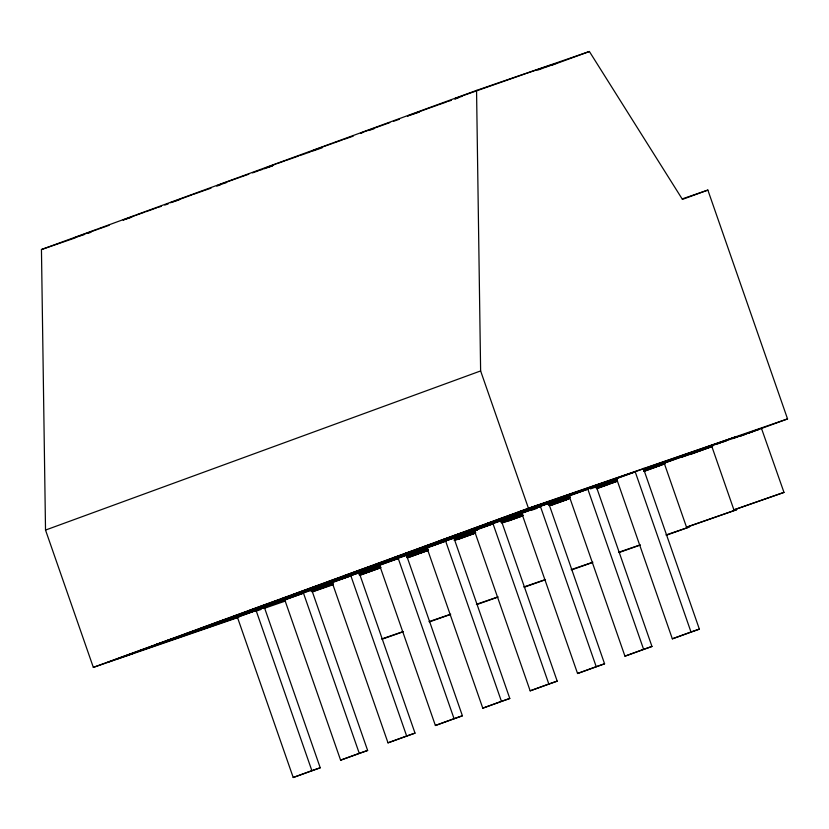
<?xml version="1.0" encoding="UTF-8"?>
<svg xmlns="http://www.w3.org/2000/svg" width="829" height="829" viewBox="0 0 829 829"><rect width="100%" height="100%" fill="white"/><g stroke="black" fill="none" stroke-linecap="round" stroke-linejoin="round"><path stroke-width="1.24" d="M686.526 527.203L736.598 509.721L686.526 527.203L664.216 463.131L712.764 446.126M761.499 428.427L783.985 492.395L733.914 509.866L711.603 445.795L761.675 428.313M733.914 509.866L783.985 492.395M76.413 237.001L75.708 237.343L84.371 234.524M265.27 168.018L276.016 163.997M77.429 236.617L97.418 229.436M221.633 183.862L217.882 185.344L219.685 184.784M313.362 150.329L323.403 146.671M360.75 133.003L389.817 122.599M459.608 96.817L454.831 98.682L457.546 97.832M551.378 65.18L555.129 63.698L553.326 64.258M238.783 617.242L93.335 667.376L45.522 530.073L41.45 249.539L476.551 90.402L589.388 51.502L682.153 198.939L707.862 190.079L787.55 418.914L760.835 428.686M551.71 65.284L589.388 51.502M682.34 199.416L707.862 190.079M45.522 530.073L480.623 370.936L476.551 90.402M93.335 667.376L528.436 508.239L787.55 418.914M107.791 662.267L159.935 643.366L150.609 646.786M202.566 627.605L254.721 608.704L245.384 612.113M297.352 592.932L349.496 574.041L340.17 577.45M392.138 558.269L444.282 539.368L434.956 542.788M486.913 523.607L539.057 504.706L529.731 508.115M116.143 659.387L133.832 653.097L124.505 656.506M172.867 638.641L155.178 644.931L228.617 618.424L219.291 621.843M207.333 626.04L197.996 629.449L332.843 582.766M267.653 603.978L249.964 610.268L323.403 583.761L314.067 587.17M302.108 591.367L292.782 594.787L427.567 548.052M362.428 569.305L344.74 575.606L418.179 549.099L408.852 552.508M396.894 556.705L387.557 560.114L522.405 513.431M457.214 534.643L439.525 540.933L504.602 517.306M491.67 522.042L482.343 525.451L617.19 478.768M158.961 643.905L285.456 600.103M181.23 635.76L171.893 639.169L285.394 600.051M253.747 609.232L380.231 565.44L266.679 604.507L276.005 601.098M348.532 574.57L477.463 529.928L361.465 569.844L370.791 566.425M443.308 539.907L569.803 496.105M465.566 531.762L456.24 535.171L569.741 496.043M503.628 517.835L512.964 514.426M538.094 505.234L735.364 437.038L643.978 469.463M237.436 617.315L256.099 610.486L311.88 770.669L293.217 777.498L237.436 617.315L120.412 657.646M284.824 599.978L303.487 593.149L359.268 753.343L340.605 760.162L284.824 599.978L167.81 640.32M332.211 582.642L350.874 575.823L406.656 736.007L388.003 742.836L332.211 582.642L215.198 622.983M379.609 565.316L398.262 558.487L454.054 718.67L435.391 725.499L379.609 565.316L262.586 605.647M426.997 547.979L445.66 541.15L501.441 701.344L482.779 708.163L426.997 547.979L309.984 588.321M474.385 530.643L493.048 523.824L548.829 684.008L530.166 690.837L474.385 530.643L357.372 570.984M521.783 513.317L540.435 506.488L596.217 666.671L577.564 673.5L521.783 513.317L404.759 553.648M569.171 495.98L587.834 489.151L643.615 649.345L624.952 656.164L569.171 495.98L452.147 536.322M616.558 478.644L635.221 471.825L691.003 632.009L672.34 638.827L616.558 478.644L499.545 518.985M312.45 591.719L333.123 584.155M359.838 574.383L380.521 566.818M407.236 557.047L427.909 549.492M454.624 539.72L475.297 532.156M502.011 522.384L522.695 514.819M549.399 505.048L570.083 497.483M596.797 487.721L617.47 480.157M644.185 470.385L687.977 454.365M360.853 574.984L380.501 567.792L367.661 572.362M408.241 557.648L427.888 550.466L419.681 553.399M457.95 539.472L475.276 533.13L455.96 539.969M508.809 520.871L522.674 515.793L503.358 522.633M551.575 505.224L568.912 498.882M596.652 488.737L617.45 481.131L610.434 483.649M644.04 471.411L664.848 463.794L662.547 464.623M690.277 454.499L712.235 446.468L698.246 451.442M739.976 436.313L745.758 434.199M748.069 433.36L759.623 429.132L756.183 430.375M264.233 606.983L320.232 767.789L293.217 777.498M311.621 589.647L367.63 750.463L340.605 760.162M359.019 572.311L415.018 733.126L388.003 742.836M406.407 554.974L462.406 715.79L435.391 725.499M453.795 537.648L509.794 698.464L482.779 708.163M501.193 520.311L557.192 681.127L530.166 690.837M548.58 502.975L604.579 663.791L577.564 673.5M595.968 485.649L651.967 646.454L624.952 656.164M643.356 468.312L699.365 629.128L672.34 638.827M639.77 545.202L619.387 552.415M592.372 562.539L572 569.751M544.985 579.875L524.602 587.087M497.597 597.201L477.214 604.414M450.199 614.538L429.826 621.75M402.811 631.874L382.428 639.086M460.8 96.392L525.555 73.667M222.659 183.478L239.591 177.427M544.384 67.709L550.352 65.553M135.044 215.571L123.096 220.017L124.91 219.447M428.448 108.35L407.443 116.019L410.158 115.169M537.762 70.071L543.192 68.144M324.605 146.236L332.543 143.417M333.672 143.013L342.429 139.925M277.207 163.572L285.145 160.753M286.285 160.349L298.689 155.976M192.204 194.763L170.484 202.68L172.297 202.121M136.174 215.167L144.806 212.1M754.991 430.8L739.24 436.344M657.822 466.312L661.407 465.038M566.621 499.7L556.072 503.441M429.153 108.102L437.215 105.262M438.365 104.858L440.023 104.267M343.579 139.521L353.206 136.153M240.742 177.023L248.804 174.194M193.354 194.359L203.903 190.639M145.956 211.696L154.018 208.856M154.847 208.566L156.515 207.975M98.568 229.022L106.63 226.193M107.459 225.892L109.127 225.312M656.63 466.737L644.465 471.007M603.46 486.105L609.242 484.074M415.06 555.026L418.521 553.813M440.862 103.977L446.8 101.894M447.992 101.48L451.422 100.278M393.464 121.314L399.412 119.231M299.88 155.562L305.818 153.479M306.958 153.085L310.388 151.883M252.482 172.888L258.42 170.815M259.57 170.411L263 169.209M205.095 190.224L211.032 188.152M157.707 207.561L161.272 206.317M164.784 205.084L168.214 203.882M697.179 451.815L682.132 457.048M597.077 488.343L602.403 486.478M550.746 505.307L555.005 503.814M407.505 557.679L413.899 555.44M360.118 575.005L366.511 572.766M666.775 535.088L689.21 527.057L665.946 534.985M454.903 99.065L458.478 97.822M311.538 151.479L322.263 147.749M264.14 168.815L272.492 165.914M216.752 186.152L220.327 184.898M732.67 438.634L738.152 436.728M643.636 470.913L665.366 463.463M596.238 488.24L616.931 481.141M548.85 505.576L569.544 498.478M501.462 522.912L523.192 515.462M454.074 540.239L475.805 532.798M406.676 557.575L428.417 550.135M359.289 574.911L381.029 567.461M618.558 552.321L640.289 544.871M571.16 569.647L592.901 562.207M523.773 586.984L545.513 579.533M476.385 604.32L498.115 596.87M428.997 621.646L450.727 614.206M381.599 638.983L403.34 631.543M41.45 249.539L75.418 237.83M518.198 512.156L635.221 471.825M470.81 529.493L587.834 489.151M590.486 488.892L617.336 479.639L595.429 487.265M423.422 546.829L540.435 506.488M530.892 510.436L536.995 508.332M547.979 504.55L570 497.027M376.034 564.155L493.048 523.824M522.55 514.312L500.581 521.876L522.612 514.363M328.636 581.492L445.66 541.15M454.416 538.788L475.224 531.69M281.249 598.828L398.262 558.487M407.029 556.124L427.774 548.974M407.08 556.176L427.837 549.026M233.861 616.154L350.874 575.823M358.418 573.875L380.387 566.311M186.463 633.491L303.487 593.149M311.02 591.212L332.989 583.637L312.305 590.849M139.075 650.827L256.099 610.486M255.094 611.491L261.197 609.388M263.632 608.548L285.601 600.973M312.118 591.958L332.895 584.797M691.003 632.009L699.365 629.128M643.615 649.345L651.967 646.454M596.217 666.671L604.579 663.791M548.829 684.008L557.192 681.127M501.441 701.344L509.794 698.464M454.054 718.67L462.406 715.79M406.656 736.007L415.018 733.126M359.268 753.343L367.63 750.463M311.88 770.669L320.232 767.789M526.695 73.273L552.415 64.538M721.893 442.344L726.38 440.81M416.106 113.19L419.391 112.07M368.708 130.526L374.2 128.661M87.656 233.405L90.952 232.286M717.386 443.888L720.774 442.727M458.738 97.439L462.302 96.257M411.35 114.775L414.914 113.583M267.985 167.168L272.741 165.582M220.597 184.504L226.545 182.525M173.199 201.841L179.147 199.862M125.811 219.167L131.759 217.188M664.216 463.131L665.739 462.644M360.957 133.065L362.76 132.505M480.623 370.936L528.436 508.239"/></g></svg>
